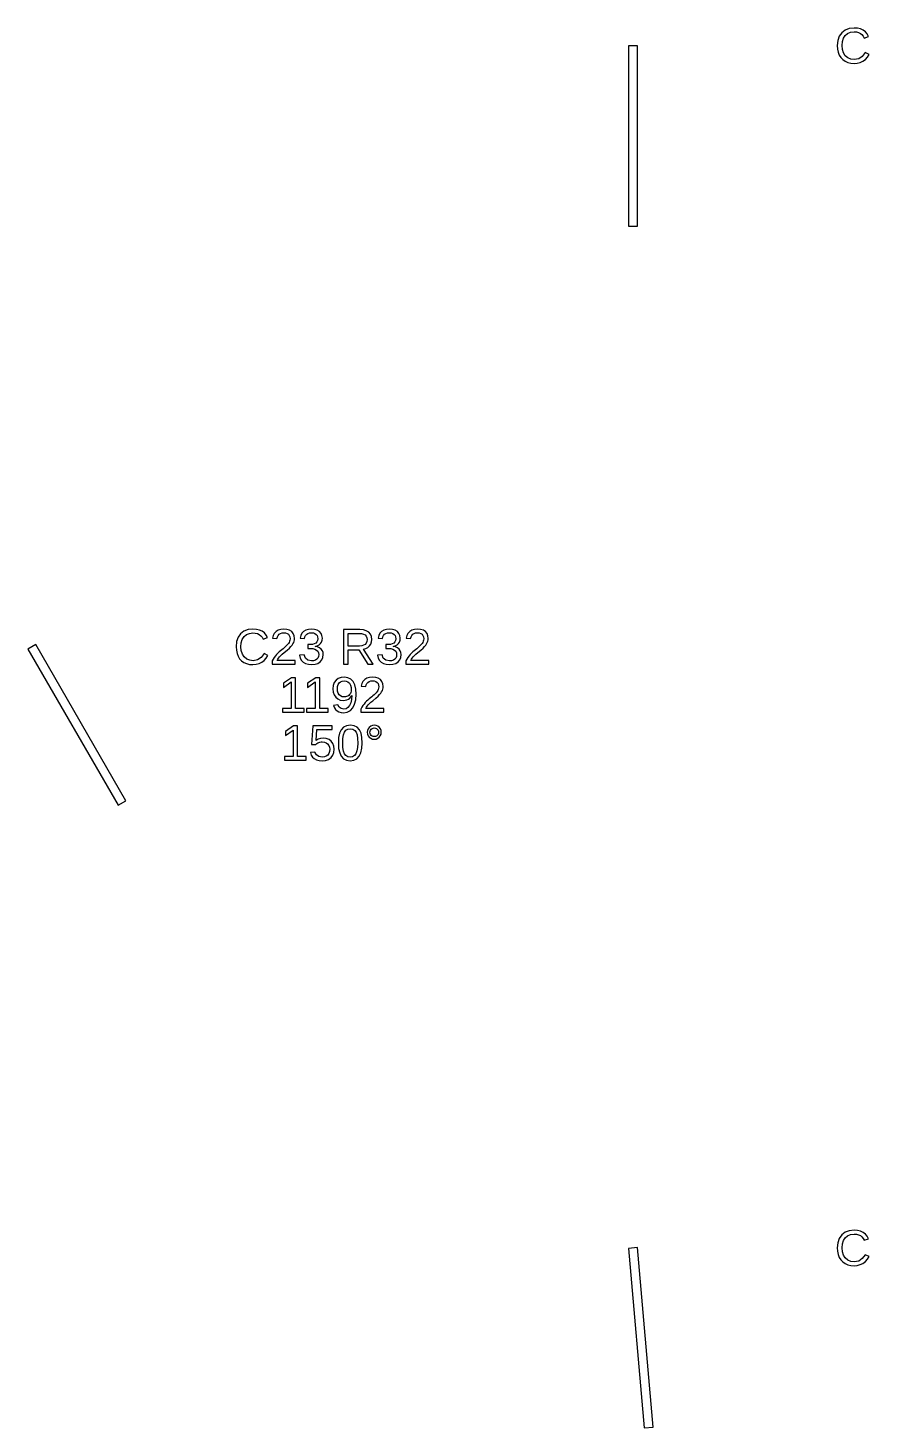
# Model space of a CAD drawing. Extents: x 206 to 2890, y 20 to 453.
# Drawn here: x 2423.3 to 2563.3, y 20 to 252.9 of the extents above; entities that cross this region are included whole.
import ezdxf

# ---------------------------------------------------------------- set-up
doc = ezdxf.new("R2010")
doc.units = 0
doc.layers.get('0').update_dxf_attribs({"linetype": 'CONTINUOUS'})

msp = doc.modelspace()

# ---------------------------------------------------------------- linework, layer by layer
for points in [[(2561.31, 247.093), (2561.81, 247.222), (2562.26, 247.437), (2562.66, 247.734), (2562.99, 248.109), (2563.26, 248.564), (2562.62, 248.881), (2562.15, 248.219), (2561.55, 247.821), (2560.81, 247.689), (2560.23, 247.76), (2559.73, 247.974), (2559.32, 248.33), (2559.01, 248.803), (2558.83, 249.368), (2558.77, 250.024), (2558.83, 250.685), (2559, 251.244), (2559.3, 251.703), (2559.7, 252.043), (2560.19, 252.247), (2560.78, 252.315), (2561.16, 252.286), (2561.51, 252.198), (2561.83, 252.051), (2562.09, 251.848), (2562.31, 251.593), (2562.47, 251.286), (2563.2, 251.53), (2562.97, 251.961), (2562.67, 252.315), (2562.3, 252.592), (2561.86, 252.791), (2561.35, 252.91), (2560.77, 252.95), (2559.96, 252.863), (2559.28, 252.604), (2558.72, 252.173), (2558.31, 251.589), (2558.06, 250.873), (2557.98, 250.024), (2558.02, 249.441), (2558.13, 248.913), (2558.31, 248.44), (2558.56, 248.028), (2558.89, 247.685), (2559.27, 247.41), (2559.72, 247.21), (2560.22, 247.09), (2560.77, 247.05)], [(2524.75, 250), (2523.25, 250), (2523.25, 220), (2524.75, 220)], [(2461.31, 147.093), (2461.81, 147.222), (2462.26, 147.437), (2462.66, 147.734), (2462.99, 148.109), (2463.26, 148.564), (2462.62, 148.881), (2462.15, 148.219), (2461.55, 147.821), (2460.81, 147.689), (2460.23, 147.76), (2459.73, 147.974), (2459.32, 148.33), (2459.01, 148.803), (2458.83, 149.368), (2458.77, 150.024), (2458.83, 150.685), (2459, 151.244), (2459.3, 151.703), (2459.7, 152.043), (2460.19, 152.247), (2460.78, 152.315), (2461.16, 152.286), (2461.51, 152.198), (2461.83, 152.051), (2462.09, 151.848), (2462.31, 151.593), (2462.47, 151.286), (2463.2, 151.53), (2462.97, 151.961), (2462.67, 152.315), (2462.3, 152.592), (2461.86, 152.791), (2461.35, 152.91), (2460.77, 152.95), (2459.96, 152.863), (2459.28, 152.604), (2458.72, 152.173), (2458.31, 151.589), (2458.06, 150.873), (2457.98, 150.024), (2458.02, 149.441), (2458.13, 148.913), (2458.31, 148.44), (2458.56, 148.028), (2458.89, 147.685), (2459.27, 147.41), (2459.72, 147.21), (2460.22, 147.09), (2460.77, 147.05)], [(2467.79, 147.754), (2464.8, 147.754), (2464.9, 147.946), (2465.03, 148.144), (2465.2, 148.346), (2465.4, 148.559), (2465.65, 148.789), (2465.94, 149.036), (2466.45, 149.457), (2466.83, 149.797), (2467.09, 150.057), (2467.28, 150.277), (2467.43, 150.496), (2467.55, 150.716), (2467.63, 150.936), (2467.68, 151.157), (2467.7, 151.379), (2467.65, 151.843), (2467.49, 152.23), (2467.23, 152.541), (2466.88, 152.768), (2466.43, 152.904), (2465.9, 152.95), (2465.41, 152.905), (2464.98, 152.769), (2464.61, 152.543), (2464.32, 152.24), (2464.13, 151.876), (2464.02, 151.448), (2464.77, 151.379), (2464.84, 151.663), (2464.96, 151.901), (2465.13, 152.093), (2465.35, 152.235), (2465.61, 152.319), (2465.9, 152.348), (2466.2, 152.319), (2466.46, 152.232), (2466.67, 152.087), (2466.82, 151.89), (2466.92, 151.646), (2466.95, 151.355), (2466.93, 151.13), (2466.87, 150.921), (2466.79, 150.728), (2466.67, 150.547), (2466.53, 150.37), (2466.36, 150.199), (2466.18, 150.031), (2465.99, 149.863), (2465.78, 149.695), (2465.56, 149.522), (2465.35, 149.34), (2465.13, 149.148), (2464.91, 148.943), (2464.7, 148.724), (2464.5, 148.488), (2464.31, 148.233), (2464.14, 147.953), (2463.99, 147.648), (2463.99, 147.132), (2467.79, 147.132)], [(2471.11, 147.099), (2471.59, 147.244), (2471.97, 147.486), (2472.25, 147.816), (2472.42, 148.225), (2472.48, 148.714), (2472.44, 149.06), (2472.32, 149.363), (2472.12, 149.626), (2471.85, 149.835), (2471.51, 149.978), (2471.12, 150.057), (2471.12, 150.073), (2471.48, 150.179), (2471.77, 150.335), (2472.01, 150.539), (2472.18, 150.791), (2472.28, 151.089), (2472.32, 151.432), (2472.26, 151.875), (2472.1, 152.247), (2471.84, 152.549), (2471.48, 152.772), (2471.03, 152.905), (2470.5, 152.95), (2470, 152.906), (2469.57, 152.774), (2469.21, 152.555), (2468.92, 152.258), (2468.72, 151.892), (2468.62, 151.457), (2469.36, 151.4), (2469.42, 151.678), (2469.54, 151.911), (2469.71, 152.099), (2469.93, 152.237), (2470.19, 152.32), (2470.49, 152.348), (2470.82, 152.318), (2471.08, 152.229), (2471.29, 152.081), (2471.44, 151.882), (2471.53, 151.64), (2471.56, 151.355), (2471.53, 151.068), (2471.42, 150.826), (2471.23, 150.629), (2470.98, 150.483), (2470.67, 150.395), (2470.3, 150.366), (2469.9, 150.366), (2469.9, 149.731), (2470.32, 149.731), (2470.73, 149.702), (2471.08, 149.615), (2471.35, 149.469), (2471.55, 149.271), (2471.68, 149.028), (2471.72, 148.739), (2471.68, 148.41), (2471.57, 148.14), (2471.4, 147.929), (2471.16, 147.778), (2470.87, 147.687), (2470.53, 147.656), (2469.9, 147.769), (2469.49, 148.108), (2469.28, 148.674), (2468.53, 148.604), (2468.64, 148.134), (2468.84, 147.746), (2469.14, 147.443), (2469.53, 147.225), (2469.99, 147.094), (2470.53, 147.05)], [(2476.62, 149.512), (2478.4, 149.512), (2479.89, 147.132), (2480.79, 147.132), (2479.16, 149.601), (2479.57, 149.713), (2479.91, 149.896), (2480.19, 150.151), (2480.4, 150.463), (2480.52, 150.821), (2480.56, 151.225), (2480.5, 151.702), (2480.33, 152.104), (2480.03, 152.431), (2479.63, 152.672), (2479.14, 152.816), (2478.54, 152.864), (2475.84, 152.864), (2475.84, 147.132), (2476.62, 147.132)], [(2476.62, 150.126), (2476.62, 152.242), (2478.46, 152.242), (2478.85, 152.213), (2479.18, 152.125), (2479.44, 151.979), (2479.63, 151.778), (2479.74, 151.524), (2479.78, 151.217), (2479.74, 150.898), (2479.63, 150.63), (2479.44, 150.413), (2479.19, 150.254), (2478.87, 150.158), (2478.49, 150.126)], [(2484.07, 147.099), (2484.56, 147.244), (2484.94, 147.486), (2485.22, 147.816), (2485.39, 148.225), (2485.44, 148.714), (2485.4, 149.06), (2485.28, 149.363), (2485.09, 149.626), (2484.82, 149.835), (2484.48, 149.978), (2484.08, 150.057), (2484.08, 150.073), (2484.44, 150.179), (2484.74, 150.335), (2484.98, 150.539), (2485.15, 150.791), (2485.25, 151.089), (2485.29, 151.432), (2485.23, 151.875), (2485.07, 152.247), (2484.81, 152.549), (2484.45, 152.772), (2484, 152.905), (2483.47, 152.95), (2482.97, 152.906), (2482.54, 152.774), (2482.17, 152.555), (2481.89, 152.258), (2481.69, 151.892), (2481.59, 151.457), (2482.33, 151.4), (2482.39, 151.678), (2482.5, 151.911), (2482.68, 152.099), (2482.89, 152.237), (2483.16, 152.32), (2483.46, 152.348), (2483.78, 152.318), (2484.05, 152.229), (2484.26, 152.081), (2484.41, 151.882), (2484.5, 151.64), (2484.53, 151.355), (2484.5, 151.068), (2484.39, 150.826), (2484.2, 150.629), (2483.95, 150.483), (2483.64, 150.395), (2483.27, 150.366), (2482.87, 150.366), (2482.87, 149.731), (2483.28, 149.731), (2483.7, 149.702), (2484.05, 149.615), (2484.32, 149.469), (2484.52, 149.271), (2484.64, 149.028), (2484.68, 148.739), (2484.65, 148.41), (2484.54, 148.14), (2484.37, 147.929), (2484.13, 147.778), (2483.84, 147.687), (2483.5, 147.656), (2482.87, 147.769), (2482.45, 148.108), (2482.25, 148.674), (2481.49, 148.604), (2481.6, 148.134), (2481.81, 147.746), (2482.11, 147.443), (2482.49, 147.225), (2482.96, 147.094), (2483.5, 147.05)], [(2490.03, 147.754), (2487.03, 147.754), (2487.13, 147.946), (2487.27, 148.144), (2487.43, 148.346), (2487.64, 148.559), (2487.89, 148.789), (2488.18, 149.036), (2488.68, 149.457), (2489.07, 149.797), (2489.33, 150.057), (2489.51, 150.277), (2489.67, 150.496), (2489.78, 150.716), (2489.87, 150.936), (2489.92, 151.157), (2489.94, 151.379), (2489.88, 151.843), (2489.73, 152.23), (2489.47, 152.541), (2489.12, 152.768), (2488.67, 152.904), (2488.14, 152.95), (2487.64, 152.905), (2487.21, 152.769), (2486.85, 152.543), (2486.56, 152.24), (2486.36, 151.876), (2486.26, 151.448), (2487.01, 151.379), (2487.07, 151.663), (2487.19, 151.901), (2487.37, 152.093), (2487.59, 152.235), (2487.84, 152.319), (2488.14, 152.348), (2488.44, 152.319), (2488.7, 152.232), (2488.91, 152.087), (2489.06, 151.89), (2489.15, 151.646), (2489.18, 151.355), (2489.17, 151.13), (2489.11, 150.921), (2489.02, 150.728), (2488.9, 150.547), (2488.76, 150.37), (2488.6, 150.199), (2488.42, 150.031), (2488.23, 149.863), (2488.02, 149.695), (2487.8, 149.522), (2487.58, 149.34), (2487.36, 149.148), (2487.15, 148.943), (2486.94, 148.724), (2486.74, 148.488), (2486.55, 148.233), (2486.38, 147.953), (2486.23, 147.648), (2486.23, 147.132), (2490.03, 147.132)], [(2439.65, 124.394), (2424.65, 150.375), (2423.35, 149.625), (2438.35, 123.644)], [(2469.27, 139.754), (2467.87, 139.754), (2467.87, 144.864), (2467.2, 144.864), (2465.84, 143.933), (2465.84, 143.241), (2467.14, 144.165), (2467.14, 139.754), (2465.67, 139.754), (2465.67, 139.132), (2469.27, 139.132)], [(2473.28, 139.754), (2471.89, 139.754), (2471.89, 144.864), (2471.21, 144.864), (2469.86, 143.933), (2469.86, 143.241), (2471.15, 144.165), (2471.15, 139.754), (2469.69, 139.754), (2469.69, 139.132), (2473.28, 139.132)], [(2476.47, 139.138), (2476.98, 139.403), (2477.39, 139.844), (2477.69, 140.448), (2477.87, 141.205), (2477.93, 142.114), (2477.88, 142.981), (2477.71, 143.691), (2477.44, 144.242), (2477.06, 144.635), (2476.58, 144.871), (2475.99, 144.95), (2475.43, 144.893), (2474.97, 144.721), (2474.59, 144.435), (2474.31, 144.049), (2474.14, 143.578), (2474.08, 143.021), (2474.13, 142.476), (2474.29, 142.009), (2474.55, 141.618), (2474.89, 141.324), (2475.3, 141.147), (2475.78, 141.089), (2476.09, 141.113), (2476.38, 141.187), (2476.65, 141.31), (2476.89, 141.474), (2477.07, 141.67), (2477.21, 141.898), (2477.16, 141.23), (2477.04, 140.672), (2476.84, 140.226), (2476.58, 139.901), (2476.26, 139.705), (2475.87, 139.64), (2475.43, 139.72), (2475.1, 139.958), (2474.9, 140.356), (2474.2, 140.246), (2474.34, 139.865), (2474.53, 139.56), (2474.78, 139.333), (2475.08, 139.176), (2475.44, 139.082), (2475.86, 139.05)], [(2482.54, 139.754), (2479.55, 139.754), (2479.65, 139.946), (2479.78, 140.144), (2479.95, 140.346), (2480.15, 140.559), (2480.4, 140.789), (2480.69, 141.036), (2481.2, 141.457), (2481.58, 141.797), (2481.84, 142.057), (2482.03, 142.277), (2482.18, 142.496), (2482.3, 142.716), (2482.38, 142.936), (2482.43, 143.157), (2482.45, 143.379), (2482.4, 143.843), (2482.24, 144.23), (2481.99, 144.541), (2481.63, 144.768), (2481.19, 144.904), (2480.65, 144.95), (2480.16, 144.905), (2479.73, 144.769), (2479.36, 144.543), (2479.07, 144.24), (2478.88, 143.876), (2478.78, 143.448), (2479.53, 143.379), (2479.59, 143.663), (2479.71, 143.901), (2479.88, 144.093), (2480.1, 144.235), (2480.36, 144.319), (2480.65, 144.348), (2480.96, 144.319), (2481.21, 144.232), (2481.42, 144.087), (2481.58, 143.89), (2481.67, 143.646), (2481.7, 143.355), (2481.68, 143.13), (2481.63, 142.921), (2481.54, 142.728), (2481.42, 142.547), (2481.28, 142.37), (2481.12, 142.199), (2480.94, 142.031), (2480.74, 141.863), (2480.53, 141.695), (2480.32, 141.522), (2480.1, 141.34), (2479.88, 141.148), (2479.66, 140.943), (2479.45, 140.724), (2479.25, 140.488), (2479.06, 140.233), (2478.89, 139.953), (2478.74, 139.648), (2478.74, 139.132), (2482.54, 139.132)], [(2475.63, 141.707), (2475.36, 141.828), (2475.13, 142.03), (2474.96, 142.302), (2474.86, 142.633), (2474.83, 143.021), (2474.86, 143.403), (2474.96, 143.727), (2475.13, 143.996), (2475.36, 144.196), (2475.64, 144.316), (2475.97, 144.356), (2476.3, 144.309), (2476.58, 144.169), (2476.82, 143.935), (2476.99, 143.624), (2477.1, 143.253), (2477.13, 142.822), (2477.12, 142.605), (2477.06, 142.404), (2476.98, 142.22), (2476.86, 142.057), (2476.72, 141.92), (2476.55, 141.811), (2476.36, 141.731), (2476.16, 141.682), (2475.96, 141.666)], [(2469.61, 131.754), (2468.21, 131.754), (2468.21, 136.864), (2467.54, 136.864), (2466.18, 135.933), (2466.18, 135.241), (2467.48, 136.165), (2467.48, 131.754), (2466.02, 131.754), (2466.02, 131.132), (2469.61, 131.132)], [(2472.86, 131.108), (2473.36, 131.282), (2473.76, 131.571), (2474.06, 131.961), (2474.24, 132.437), (2474.3, 132.999), (2474.25, 133.497), (2474.08, 133.929), (2473.8, 134.293), (2473.43, 134.569), (2472.98, 134.734), (2472.45, 134.789), (2472, 134.749), (2471.61, 134.627), (2471.27, 134.423), (2471.38, 136.242), (2473.97, 136.242), (2473.97, 136.864), (2470.71, 136.864), (2470.52, 133.78), (2471.23, 133.78), (2471.4, 133.915), (2471.57, 134.021), (2471.75, 134.098), (2471.92, 134.15), (2472.11, 134.181), (2472.3, 134.191), (2472.65, 134.154), (2472.95, 134.043), (2473.2, 133.858), (2473.39, 133.612), (2473.5, 133.321), (2473.54, 132.983), (2473.5, 132.597), (2473.39, 132.271), (2473.21, 132.004), (2472.96, 131.806), (2472.65, 131.688), (2472.28, 131.648), (2471.72, 131.743), (2471.33, 132.026), (2471.09, 132.499), (2470.35, 132.413), (2470.48, 132.006), (2470.68, 131.668), (2470.97, 131.4), (2471.34, 131.206), (2471.77, 131.089), (2472.27, 131.05)], [(2477.56, 131.134), (2478.06, 131.387), (2478.45, 131.807), (2478.73, 132.387), (2478.9, 133.118), (2478.96, 134), (2478.91, 134.894), (2478.75, 135.629), (2478.48, 136.205), (2478.1, 136.619), (2477.6, 136.867), (2476.98, 136.95), (2476.35, 136.868), (2475.84, 136.623), (2475.46, 136.213), (2475.19, 135.64), (2475.03, 134.902), (2474.98, 134), (2475.03, 133.114), (2475.2, 132.382), (2475.47, 131.803), (2475.86, 131.385), (2476.35, 131.134), (2476.96, 131.05)], [(2476.57, 131.711), (2476.25, 131.9), (2476.02, 132.214), (2475.85, 132.664), (2475.75, 133.259), (2475.72, 134), (2475.75, 134.759), (2475.85, 135.362), (2476.01, 135.806), (2476.25, 136.112), (2476.57, 136.295), (2476.98, 136.356), (2477.38, 136.294), (2477.7, 136.108), (2477.93, 135.798), (2478.09, 135.351), (2478.18, 134.751), (2478.22, 134), (2478.18, 133.271), (2478.08, 132.68), (2477.91, 132.226), (2477.68, 131.905), (2477.36, 131.712), (2476.97, 131.648)], [(2481.25, 134.668), (2481.53, 134.781), (2481.77, 134.968), (2481.96, 135.21), (2482.08, 135.484), (2482.12, 135.79), (2482.08, 136.097), (2481.97, 136.371), (2481.78, 136.612), (2481.53, 136.8), (2481.26, 136.912), (2480.95, 136.95), (2480.64, 136.912), (2480.36, 136.798), (2480.12, 136.608), (2479.93, 136.365), (2479.82, 136.093), (2479.78, 135.79), (2479.82, 135.488), (2479.93, 135.215), (2480.13, 134.972), (2480.37, 134.783), (2480.64, 134.669), (2480.95, 134.631)], [(2480.76, 135.082), (2480.59, 135.154), (2480.44, 135.274), (2480.32, 135.427), (2480.25, 135.599), (2480.23, 135.79), (2480.25, 135.981), (2480.32, 136.154), (2480.44, 136.307), (2480.59, 136.427), (2480.76, 136.499), (2480.95, 136.523), (2481.14, 136.499), (2481.31, 136.429), (2481.46, 136.311), (2481.58, 136.159), (2481.65, 135.986), (2481.67, 135.79), (2481.65, 135.597), (2481.58, 135.424), (2481.46, 135.271), (2481.31, 135.153), (2481.14, 135.082), (2480.95, 135.058)], [(2561.31, 47.0931), (2561.81, 47.2219), (2562.26, 47.4367), (2562.66, 47.7337), (2562.99, 48.1094), (2563.26, 48.5637), (2562.62, 48.8811), (2562.15, 48.2188), (2561.55, 47.8214), (2560.81, 47.6889), (2560.23, 47.7601), (2559.73, 47.9737), (2559.32, 48.3297), (2559.01, 48.8028), (2558.83, 49.3677), (2558.77, 50.0244), (2558.83, 50.6847), (2559, 51.2441), (2559.3, 51.7027), (2559.7, 52.0429), (2560.19, 52.2471), (2560.78, 52.3151), (2561.16, 52.2857), (2561.51, 52.1976), (2561.83, 52.0506), (2562.09, 51.8481), (2562.31, 51.5932), (2562.47, 51.2857), (2563.2, 51.5298), (2562.97, 51.9607), (2562.67, 52.3146), (2562.3, 52.5918), (2561.86, 52.7907), (2561.35, 52.9101), (2560.77, 52.9498), (2559.96, 52.8635), (2559.28, 52.6045), (2558.72, 52.1727), (2558.31, 51.5886), (2558.06, 50.8725), (2557.98, 50.0244), (2558.02, 49.4415), (2558.13, 48.9132), (2558.31, 48.4396), (2558.56, 48.0278), (2558.89, 47.6847), (2559.27, 47.4102), (2559.72, 47.2102), (2560.22, 47.0902), (2560.77, 47.0502)], [(2527.36, 20.1795), (2524.75, 50.0654), (2523.25, 49.9346), (2525.87, 20.0488)]]:
    msp.add_lwpolyline(points, close=True)

doc.saveas('drawing.dxf')
